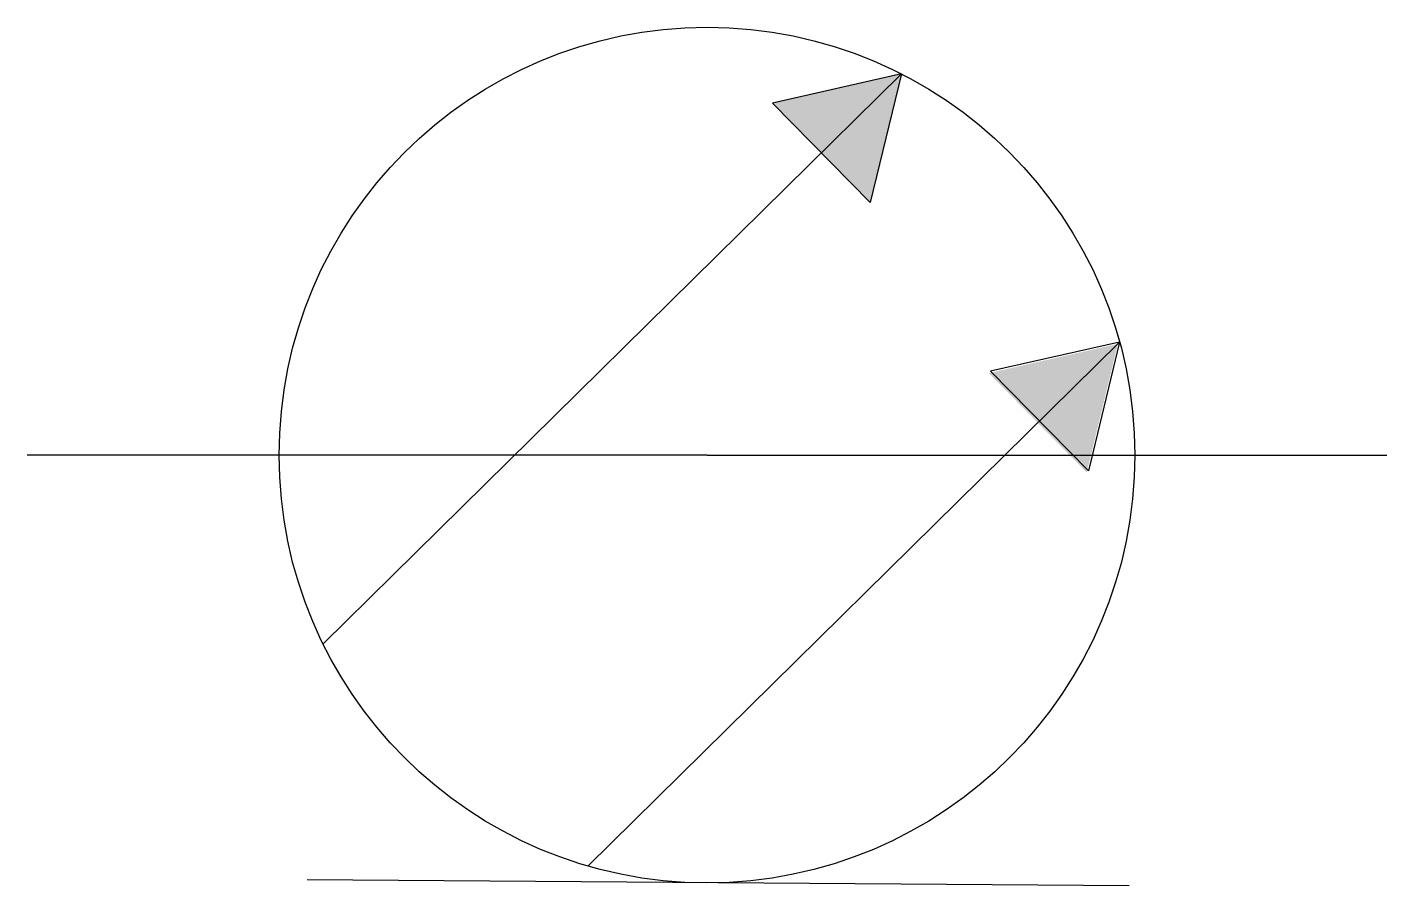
# Model space of a CAD drawing. Header units: inches. Extents: x -5 to 5, y -3.2 to 3.1.
import ezdxf

# ---------------------------------------------------------------- set-up
doc = ezdxf.new("R2010")
doc.units = ezdxf.units.IN
doc.header["$MEASUREMENT"] = 0

msp = doc.modelspace()

# ---------------------------------------------------------------- hatches: boundary and pattern name
h = msp.add_hatch(color=256)
h.paths.add_polyline_path([(1.43, 2.803), (0.481, 2.588), (1.201, 1.857)])
h.paths.add_polyline_path([(3.022, 0.818), (2.073, 0.603), (2.793, -0.128)])

# ---------------------------------------------------------------- linework, layer by layer
at = {"color": 0}
for p, q in [((-2.824, -1.389), (1.43, 2.803)), ((1.43, 2.803), (0.481, 2.588)), ((1.43, 2.803), (1.201, 1.857)), ((-0.876, -3.023), (3.035, 0.831)), ((3.035, 0.831), (2.086, 0.616)), ((3.035, 0.831), (2.806, -0.115)), ((0, 0), (-5, 0)), ((0, 0), (5, 0)), ((3.106, -3.168), (-2.942, -3.124))]:
    msp.add_line(p, q, dxfattribs=at)
for p, q in [((0.481, 2.588), (1.201, 1.857)), ((2.086, 0.616), (2.806, -0.115))]:
    msp.add_line(p, q)
msp.add_circle((0, 0), 3.147, dxfattribs=at)

doc.saveas('drawing.dxf')
